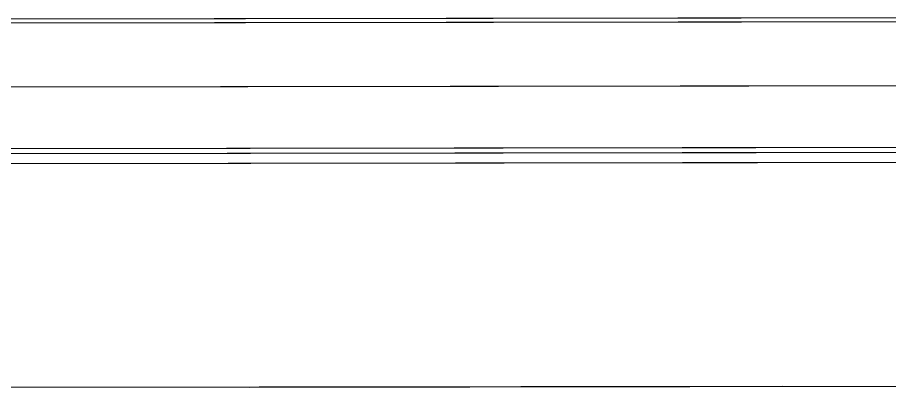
# Model space of a CAD drawing. Extents: x -83 to 83, y -28 to 43.
# Drawn here: x 33.88 to 59.2, y -25.7 to -14.89 of the extents above; entities that cross this region are included whole.
import ezdxf

# ---------------------------------------------------------------- set-up
doc = ezdxf.new("R2010")
doc.units = 0
doc.layers.get('0').update_dxf_attribs({"linetype": 'CONTINUOUS'})

msp = doc.modelspace()

# ---------------------------------------------------------------- linework, layer by layer
for p, q in [((17.453, -14.954), (54.888, -14.898)), ((39.586, -14.921), (60.812, -14.889)), ((17.461, -15.069), (54.901, -15.013)), ((39.597, -15.036), (60.98, -15.004)), ((55.112, -16.887), (18.375, -16.94)), ((82.118, -16.848), (39.779, -16.909)), ((17.717, -18.721), (55.312, -18.667)), ((39.953, -18.689), (82.366, -18.629)), ((17.728, -18.865), (55.329, -18.812)), ((39.967, -18.833), (82.386, -18.774)), ((-18.898, -19.205), (55.361, -19.101)), ((39.995, -19.122), (83.229, -19.062)), ((40.628, -25.626), (83.229, -25.572)), ((-18.646, -25.701), (56.094, -25.606))]:
    msp.add_line(p, q)

doc.saveas('drawing.dxf')
